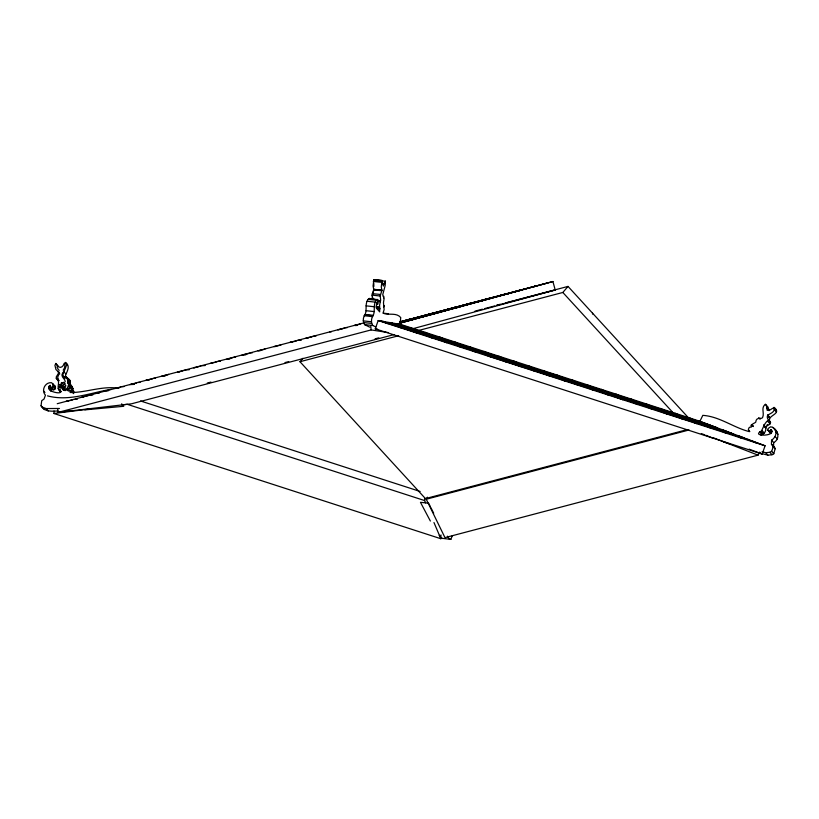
<?xml version="1.0" encoding="UTF-8"?>
<svg xmlns="http://www.w3.org/2000/svg" width="819" height="819" viewBox="0 0 819 819"><rect width="100%" height="100%" fill="white"/><g stroke="black" fill="none" stroke-linecap="round" stroke-linejoin="round"><path stroke-width="1.23" d="M699.682 421.744L702.815 415.356C719.584 416.472 733.629 427.672 749.231 431.603L748.392 429.238L749.283 427.364L751.392 427.037L750.962 425.296C754.115 422.829 753.992 423.495 755.722 422.194C756.101 418.407 758.087 418.212 761.752 418.284L762.591 417.495C764.659 413.124 760.882 408.394 764.833 404.678C766.758 403.634 766.83 408.824 767.147 410.258C769.573 411.865 773.658 406.122 774.385 408.497C774.262 415.172 763.799 412.756 768.427 420.075C763.994 423.29 763.84 427.098 761.086 431.418C752.364 435.503 768.283 436.384 770.781 433.2L771.641 431.736L771.232 429.852L770.607 429.729L770.055 431.316L768.754 431.193L767.884 430.067L768.048 428.593L770.628 426.812L772.665 427.323C778.552 430.548 780.19 439.148 773.709 442.639L773.566 446.652L775.132 448.761L773.791 453.777L771.969 454.76L767.874 455.159L759.233 452.887M763.574 425.419C767.127 427.252 766.134 432.145 763.216 433.886L760.871 435.135M373.771 283.343L373.873 286.404M774.784 429.228C777.518 433.067 775.183 437.909 771.58 440.182L771.447 444.185L774.815 447.727M58.159 388.452L60.985 391.902C54.638 388.38 61.794 381.91 56.276 378.327L56.296 376.863L58.999 372.399L55.958 369.553L54.934 365.335L55.866 363.421L58.344 366.359M58.425 379.33L58.405 380.794L56.276 378.327M372.461 299.068L372.041 295.127L373.74 289.465L373.085 285.995L373.863 279.627L382.043 280.497L381.265 286.865L381.92 290.336L380.221 295.997L380.64 299.938L379.596 305.18L379.678 311.865L377.549 309.408L376.341 305.528L377.078 302.272L377.047 304.105L377.457 304.535L377.999 303.859L378.04 299.734L369.134 298.485C364.24 302.395 367.352 309.367 365.141 314.445C363.022 316.871 362.551 321.754 364.598 324.631L369.768 327.18M377.313 299.355C372.328 303.306 375.655 310.442 373.198 315.52C371.191 317.874 370.761 322.737 372.778 325.491L375.88 327.027M440.98 534.94L440.847 538.728L53.931 413.493L54.023 410.964M425.624 502.886L424.641 500.573L424.723 498.054M55.948 363.472C58.139 368.652 62.674 368.693 64.199 363.319C70.229 361.568 62.398 372.44 62.858 375.829L63.35 376.781C65.53 377.641 68.509 377.037 68.571 380.456M373.863 289.373L373.863 289.486A5.999 2.088 -83.9 0 1 373.812 290.161M57.965 410.954C51.914 411.363 44.4 411.977 41.042 405.774L41.718 400.686L44.031 399.058L45.454 395.208C40.96 390.499 45.065 381.889 51.577 382.729L55.027 386.107L55.457 387.52L55.037 388.964L53.778 389.824L52.498 389.619L50.368 387.152L50.368 385.319L49.816 385.473L48.7 387.172L48.945 388.769L51.065 391.236L50.819 389.639L51.935 387.94M65.254 381.582C65.182 378.685 60.043 376.607 62.674 372.983A9.613 8.927 -40.7 0 1 63.073 372.307M69.748 384.582C70.823 382.76 69.134 382.586 70.086 381.265C70.004 377.139 64.803 380.006 66.564 376.863M414.138 329.412L399.989 324.764L400.747 317.588C396.253 312.008 387.991 315.714 383.036 313.073L384.111 309.664L383.466 302.672L384.183 298.065L383.558 297.983L383.876 296.345L383.087 296.314L382.78 294.553L385.176 285.514L385.421 281.142L376.986 280.569M770.177 431.06L770.014 432.534L767.884 430.067M772.696 445.26L772.757 448.147L771.672 451.31L769.84 452.293L765.755 452.692L762.049 451.719M372.604 294.686L373.136 292.475M765.704 427.887C765.99 425.051 770.28 425.471 770.556 422.543C764.874 415.192 783.046 414.66 774.088 407.401M69.195 384.101C69.902 383.64 69.502 385.8 70.874 386.087L70.639 386.844L72.758 389.312L73.004 388.554C68.591 384.705 66.963 381.531 67.967 378.358M452.385 535.585L450.849 539.373L441.226 538.206L439.24 535.319M200.563 366.021L200.44 366.113A10.442 0.942 -5.5 0 1 200.02 366.298L199.406 366.492M72.287 387.96C63.114 379.719 71.755 383.732 71.611 387.08M118.786 388.319C102.385 385.565 86.067 392.741 70.065 392.516L71.488 391.175L71.888 389.527L71.386 388.093L69.789 387.643L70.639 386.844M373.771 290.387L373.341 291.851M50.368 387.152L51.658 387.356L52.918 386.496L52.907 383.64M382.043 280.497L383.292 286.097L385.421 281.142M656.029 409.746L646.805 405.272L639.752 402.979L649.283 407.565L666.861 413.687L743.806 438.145L765.089 445.792L762.182 454.064L375.266 328.818L378.173 320.557L401.197 324.59L698.658 420.874L717.075 427.784L693.775 419.932M69.42 383.302L69.236 384.05M168.622 374.355L167.977 374.692M184.592 370.249L183.825 370.577M70.117 385.616L70.014 385.841A2.754 2.559 -40.7 0 0 69.932 386.169L69.902 386.588M264.998 349.007L264.353 349.293M281.142 344.809L280.293 345.168M759.756 452.098L758.046 455.149L444.983 537.643L426.249 499.221L427.395 497.184M312.663 336.445L311.548 336.916A27.068 2.426 -5.5 0 1 311.107 337.039M66.165 376.965L68.673 379.852M769.481 417.424L769.42 417.516A5.999 5.569 -40.7 0 0 769.236 417.813M751.883 424.897L751.514 426.064L752.968 425.89L752.18 424.815L753.296 426.545M68.427 385.145L67.496 387.971A11.466 10.647 -40.7 0 1 67.997 388.36L69.891 388.38M687.069 429.668L425.44 498.607L299.979 361.722L302.938 358.272M418.448 330.507L562.837 292.465L568.017 286.415L688.329 417.67M63.196 370.178L64.629 367.7L64.936 363.871M766.953 407.135C768.642 405.671 768.314 409.828 769.154 410.647L766.523 407.381M62.858 375.829L64.988 378.296C65.264 372.676 71.826 367.076 65.418 362.438M62.838 388.032C63.452 385.514 67.875 386.977 64.885 384.858C65.786 383.998 63.943 380.497 62.725 383.282C60.964 380.692 60.043 385.769 62.725 386.599M67.619 382.115C68.991 381.347 66.738 383.374 68.253 382.964M66.953 365.294L67.537 364.905M69.81 383.538L67.69 381.07M70.772 386.107L71.54 385.769M65.817 377.119L67.936 379.586L68.632 379.412M233.016 357.545L231.828 357.944A31.47 2.826 -5.5 0 1 230.876 358.2L230.395 358.323M693.785 419.932L605.405 391.359M136.404 383.057L135.698 383.282A29.074 2.611 -5.5 0 1 134.06 383.712L130.62 384.367M248.7 353.46L248.003 353.685A28.583 2.57 -5.5 0 1 246.386 354.115L245.843 354.238M295.843 341.093L296.928 340.55M72.041 400.071L73.239 399.488M151.873 379.013L146.406 380.211M167.649 374.795L162.531 375.962M264.035 349.396L261.118 350.153M501.341 295.209L500.747 295.383L504.432 294.359L485.237 299.652M279.863 345.301L276.986 346.007M490.52 298.29L499.795 295.833M408.527 319.656L406.685 320.168L408.364 319.727M405.251 320.946L419.277 317.219M439.281 311.548L438.052 311.896L447.655 309.347M421.038 316.789L422.287 316.431L418.478 317.485L420.986 316.799M460.35 306.224L459.009 306.593L484.479 299.867M450.511 309.039L449.518 309.316L459.387 306.685M483.405 300.358L481.644 300.849L485.145 299.867L483.548 300.286M408.548 319.645L410.698 319.052L400.849 321.672M405.2 320.956L402.6 321.672L406.316 320.7L400.829 322.092M435.165 313.073L433.783 313.462L437.786 312.356L435.196 313.063M442.68 311.107L443.632 310.851L440.581 311.65M460.38 306.214L462.95 305.507L405.978 320.546M450.552 309.019L453.276 308.272L436.67 312.704M399.477 322.041L409.346 319.359M399.969 322.113L433.292 313.053M399.488 322.44L456.255 307.002M400.43 322.317L472.01 302.846M399.877 322.676L496.13 296.488M399.969 322.85L519.676 290.284M399.682 323.065L535.431 286.138M399.897 323.157L552.927 281.531L555.21 289.998L412.111 328.921M405.579 320.649L400.552 322.01M431.531 313.595L408.312 319.748M431.9 313.493L439.619 311.425M448.269 309.172L454.801 307.422M401.371 322.205L408.579 320.27M439.404 311.967L440.212 311.752M510.483 292.792L503.757 294.594M511.312 292.567L520.608 290.09L516.861 291.134M404.535 321.601L401.013 322.553M407.36 320.843L418.263 318.007M430.569 314.527L409.213 320.178M433.425 313.749L440.622 311.824M446.027 310.452L441.277 311.722M459.93 306.541L474.406 302.733M500.245 295.71L510.36 293.007L507.217 293.898M515.427 291.718L507.78 293.755M417.925 318.089L419.983 317.537M422.973 316.728L434.326 313.769M434.449 313.738L437.366 312.95M438.708 312.582L441.359 311.865M449.017 309.643L456.132 307.739M463.421 305.856L456.306 307.76M464.752 305.497L467.444 304.77M490.632 298.454L477.405 301.924M515.54 291.677L521.447 290.09M472.942 302.641L473.505 302.508L469.676 303.562L486.046 299.191M421.611 316.677L434.623 313.175M415.817 318.826L399.754 323.055M470.618 303.255L453.808 307.739L457.084 306.828M490.479 298.085L485.002 299.529L488.718 298.485M519.103 290.55L536.373 285.933L532.8 286.926L534.008 286.619M535.032 286.343L547.972 282.872M401.883 322.205L400.102 322.676M57.238 403.706L364.107 322.84M71.499 400.225L66.636 401.228M342.526 328.777L344.871 327.917M399.672 321.908L552.927 281.531M57.709 408.671L58.067 412.397L371.13 329.914L388.206 332.575M496.447 305.272L500.153 304.299M505.63 302.856L512.489 301.044M514.956 300.399L568.017 286.415M475 311.128L482.401 309.183M484.868 308.528L494.737 305.927M497.205 305.282L555.21 289.998M207.268 383.057L210.964 382.084M285.012 362.571L288.718 361.599M375.102 338.831L378.798 337.858M394.277 334.551L131.46 403.808L58.067 412.397M299.979 361.722L398.699 335.708M426.249 499.221L689.066 429.975M776.207 409.858L773.975 407.422M214.261 362.582L210.196 363.401M357.964 324.733L360.923 323.689M214.926 362.397L217.352 361.517M69.226 381.019L70.096 380.825M341.963 328.91L338.616 329.566M229.709 358.476L229.494 358.527A10.442 0.942 -5.5 0 1 228.726 358.681L227.078 358.957M357.371 324.867L354.32 325.43M111.271 389.271C90.315 392.823 68.898 401.668 47.502 395.874M245.331 354.351L242.977 354.76M180.272 371.468L181.828 371.12A28.583 2.57 -5.5 0 0 182.965 370.833M260.647 350.245L258.937 350.563M196.038 367.291L198.014 366.861A31.47 2.826 -5.5 0 0 198.771 366.666M179.791 371.55L178.45 371.765M195.362 367.414L194.379 367.567M306.971 337.899L310.094 337.295A27.068 2.426 -5.5 0 0 310.596 337.172M114.906 388.513L118.049 387.899A27.068 2.426 -5.5 0 0 119.502 387.52L120.577 387.018M290.694 342.188L294.205 341.523A29.074 2.611 -5.5 0 0 295.352 341.226M82.678 397L88.933 395.352M53.931 413.493L89.291 409.05M122.123 404.924L127.18 404.289L424.641 500.573M72.512 390.458L73.966 391.39L73.608 393.642L71.488 391.175M61.292 387.326L59.296 386.793M66.462 410.903L72.574 410.565M84.807 409.879L123.761 406.285L121.632 403.818M354.832 325.552L357.227 325.44M345.679 327.702L347.276 327.631M337.715 329.801L339.168 329.729M329.75 331.9L331.316 331.828M313.8 336.097L316.083 335.995M305.825 338.206L308.067 338.104M297.86 340.305L301.402 340.141M289.875 342.403L292.25 342.291M273.945 346.601L275.614 346.529M258.005 350.798L260.35 350.696M250.03 352.907L252.344 352.794M242.055 355.006L245.802 354.832M234.091 357.104L235.626 357.033M227.375 359.142L229.863 359.029M218.151 361.302L220.465 361.199M201.423 365.714L205.17 365.54M193.468 367.813L195.004 367.741M185.493 369.912L189.24 369.738M177.528 372.01L179.842 371.898M161.578 376.208L165.192 376.044M153.603 378.306L155.272 378.235M145.639 380.405L149.017 380.251M137.684 382.504L140.059 382.401M129.699 384.613L134.429 384.387M121.734 386.711L123.976 386.609M105.784 390.909L108.282 390.796M97.809 393.018L99.375 392.946M89.834 395.116L92.793 394.973M81.88 397.215L83.487 397.133M75.102 399.252L77.498 399.14M65.94 401.412L68.346 401.3M605.476 391.472L590.806 386.65M41.042 405.774L42.393 407.156L46.13 408.548L59.48 408.466M383.364 313.196L388.431 313.728M381.582 321.15L379.832 320.843L484.551 354.228M65.285 390.612L63.217 390.09L61.65 387.909L59.9 388.022L59.357 386.875M373.863 279.627L382.063 280.569M373.495 280.507L381.664 281.378M373.29 281.449L381.47 282.32M381.91 283.394L384.244 283.64M381.552 283.917L383.896 284.162M373.74 289.291L381.92 290.161M373.74 289.465L381.92 290.336M373.679 289.885L381.859 290.755M372.236 293.611L380.415 294.482M372.041 295.127L380.221 295.997M374.529 299.365L369.134 298.485M368.028 299.344L376.208 300.215M378.235 300.583L380.579 300.839M378.112 301.157L380.446 301.412M377.958 301.464L380.303 301.709M367.025 301.249L375.204 302.119M376.013 306.429L379.525 306.797M366.042 305.856L374.222 306.726M376.126 307.565L379.627 307.944M376.33 307.944L379.832 308.323M376.464 308.63L379.975 308.998M366.134 310.718L374.314 311.589M365.141 314.445L373.321 315.315M364.496 314.916L372.962 315.796M364.138 315.724L372.317 316.595M363.237 320.884L371.416 321.754M363.513 322.543L371.693 323.413M364.598 324.631L372.778 325.491M399.989 324.764L394.809 323.464M382.412 321.294L385.339 321.816M391.38 322.87L392.567 323.075M375.266 328.818L377.692 329.248M655.988 409.746L655.18 409.52M389.864 322.604L421.703 333.057M450.849 539.373L449.406 539.076L447.42 536.189M441.226 538.206L442.669 538.503M552.764 374.099L541.564 370.987A25.962 1.362 19.4 0 1 540.151 370.526L503.501 358.425M730.343 444.144L723.218 441.779M655.098 409.428L494.42 357.923L477.753 352.037L468.14 347.451L475.04 349.662L484.51 354.197M378.173 320.557L765.089 445.792L698.658 420.874M140.499 400.952L420.147 491.472M552.764 374.099L561.721 377.303M62.602 386.476L59.531 384.5L61.19 387.264M511.066 362.1C548.044 374.703 586.22 384.838 622.88 399.764M58.855 389.434C65.039 394.891 52.948 392.649 50.399 390.417L48.945 388.769M713.748 438.421L705.712 435.247M731.367 433.149L634.889 402.354L609.971 393.55M747.931 439.353L749.109 439.803M749.129 449.16L762.182 454.064M721.908 429.596L727.231 431.593M738.728 435.903L744.41 438.032M421.754 333.077L511.046 362.09M701.289 433.548L704.606 434.828M712.909 437.622L758.046 455.149M503.398 358.374L414.179 329.433M561.721 377.303L570.454 380.333A25.962 1.362 19.4 0 0 571.826 380.774L590.745 386.629M462.991 345.946L476.074 352.242M645.556 403.695L667.178 414.097M751.576 440.765L755.722 442.762M729.934 432.678L740.949 437.981M707.309 424.119L726.187 433.2M689.823 418.028L711.404 428.419M675.051 413.247L696.662 423.648M660.288 408.466L681.92 418.878M630.784 398.914L652.374 409.305M616.001 394.134L637.643 404.545M601.248 389.353L609.95 393.54M586.486 384.572L608.118 394.983M571.734 379.801L593.345 390.202M556.992 375.03L578.603 385.432M543.017 370.505L564.649 380.917M528.275 365.735L549.918 376.146M513.523 360.964L535.135 371.365M498.761 356.183L520.382 366.584M483.998 351.402L505.62 361.803M469.226 346.621L490.878 357.033M454.453 341.84L463.155 346.027M439.721 337.07L461.332 347.471M424.959 332.299L446.601 342.7M410.186 327.508L431.848 337.93M398.177 324.058L417.076 333.149M391.298 323.065L402.313 328.368M383.394 321.591L387.541 323.587M71.724 390.683L66.482 388.83A9.152 8.497 -40.7 0 1 65.878 388.257L64.762 387.213L64.148 388.329A2.314 2.15 -40.7 0 0 64.537 389.127L68.776 391.032A2.826 2.631 -40.7 0 0 69.236 391.072L71.099 391.277M59.214 370.301L59.019 370.178A6.337 5.887 -40.7 0 1 58.292 369.564L56.941 366.912M53.706 385.196L55.027 386.107M63.043 387.991L63.554 389.537L65.131 390.387M73.004 388.554L71.662 387.264M59.807 373.904L58.077 372.021M62.572 385.688L62.49 385.626A2.109 1.955 -40.7 0 1 62.07 385.145L61.906 384.735A3.972 3.685 -40.7 0 1 61.824 383.947L61.773 382.862M776.903 431.695L772.665 427.323M59.224 380.722L59.009 380.497A6.501 6.04 -40.7 0 1 58.241 379.432L57.699 377.17L59.429 373.003A5.999 5.569 -40.7 0 0 59.326 372.358L59.306 372.256M562.837 292.465L673.689 413.411M774.385 408.497L776.504 410.964M774.221 409.449L776.351 411.916M765.376 404.136L767.587 406.633M767.72 415.038L769.85 417.506M767.598 415.172L769.727 417.639M767.475 415.571L769.594 418.038M768.427 420.075L770.556 422.543M767.874 421.478L770.003 423.935M775.931 431.828L778.05 434.295M770.771 429.576L772.184 431.214M770.607 429.729L772.02 431.367M770.546 430.518L771.959 432.156M775.153 436.507L777.282 438.964M758.691 417.67L760.104 419.308M770.055 431.316L771.467 432.954M763.666 424.836L765.785 427.303M768.754 431.193L770.874 433.661M763.738 425.829L765.857 428.286M771.58 440.182L773.709 442.639M762.141 430.651L764.26 433.108M761.086 431.418L763.216 433.886M760.319 431.48L762.438 433.937M771.447 444.185L774.119 447.42M773.013 446.294L775.132 448.761M759.51 431.848L761.639 434.316M771.672 451.31L773.791 453.777M769.84 452.293L771.969 454.76M748.402 429.985L749.815 431.633M765.755 452.692L767.874 455.159M65.325 362.459L67.445 364.926M63.636 371.406L65.755 373.873M67.875 379.043L69.994 381.511M66.513 377.846L67.936 379.494M68.274 380.098L70.444 382.688M68.274 380.518L70.403 382.985M67.445 379.944L69.574 382.412M68.11 381.91L71.816 386.373M67.905 381.941L71.847 386.558M70.485 385.421L72.615 387.878M71.386 388.093L73.505 390.561M59.572 389.68L60.985 391.328M53.337 385.053L55.457 387.52M52.918 386.496L55.037 388.964M51.658 387.356L53.778 389.824M49.14 386.046L51.259 388.513M48.7 387.172L50.819 389.639M43.499 390.847L44.912 392.485M46.13 408.548L48.249 411.005M42.393 407.156L44.513 409.623M430.364 521.038L420.454 502.323L428.634 503.183L430.364 506.613M433.701 513.257L430.896 507.667M433.968 522.542L440.847 538.728M59.91 389.414L60.278 390.919M372.717 298.116L372.676 297.85A6.501 2.262 -83.9 0 1 372.594 297.113M52.344 388.738L52.498 389.619M592.506 313.093L592.608 314.066M370.772 326.187L371.13 329.914M63.35 385.473L63.339 385.36A4.3 3.993 -40.7 0 1 63.329 384.899L64.138 383.691A2.365 2.201 -40.7 0 1 64.527 383.589M60.217 384.858L60.278 385.206A3.829 3.552 -40.7 0 0 60.555 385.892L61.63 386.64A5.907 5.487 -40.7 0 0 62.203 386.783M767.7 424.508A6.501 6.04 -40.7 0 1 766.881 425.143M152.559 378.767A11.056 0.993 -5.5 0 0 152.723 378.695L152.774 378.665A6.265 0.563 -5.5 0 0 152.836 378.511M276.423 346.12A11.056 0.993 -5.5 0 1 276.198 346.161L275.983 346.202A6.265 0.563 -5.5 0 1 274.723 346.396M70.229 386.23L69.216 386.844A2.129 1.976 -40.7 0 1 68.98 386.619L69.533 385.391L70.229 386.23M383.988 305.825L383.558 307.145L383.988 305.825M442.188 311.415L438.083 312.551L442.188 311.415M410.708 319.717L406.572 320.864L410.708 319.717M457.893 307.289L454.494 308.231L457.893 307.279"/></g></svg>
